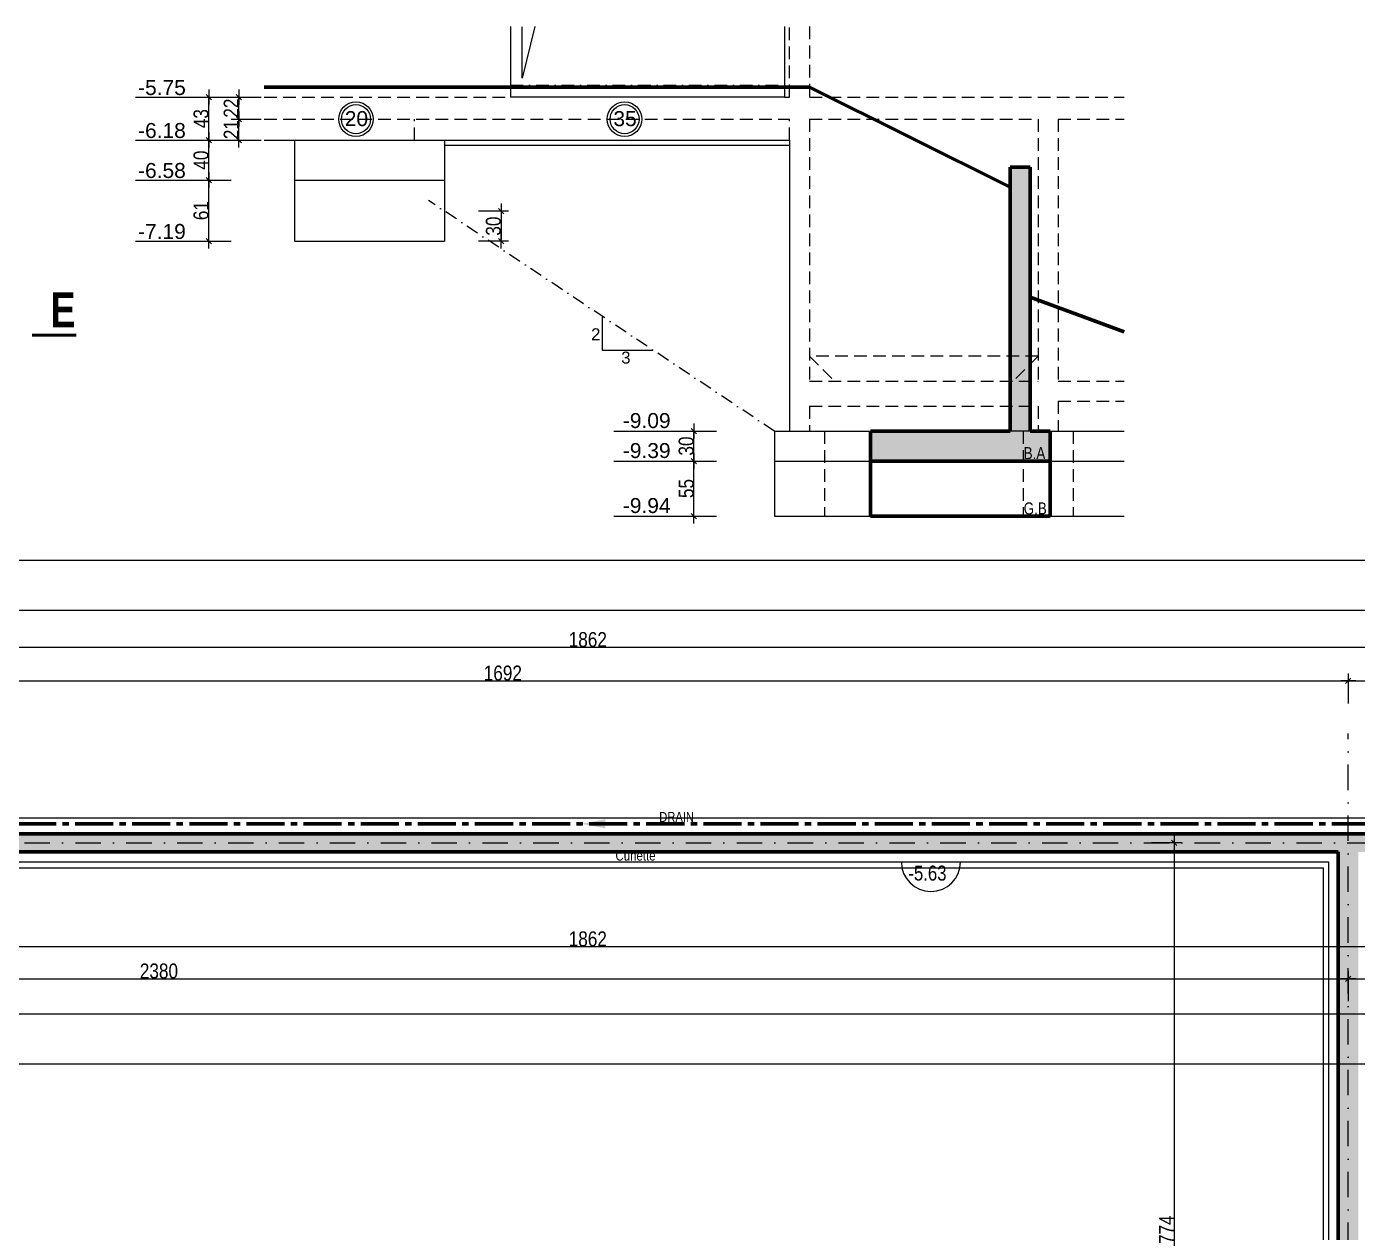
# Model space of a CAD drawing. Header units: centimetres. Extents: x -4990 to 114398, y -61489 to -12305.
# Drawn here: x 32251 to 33582, y -39416 to -38210 of the extents above; entities that cross this region are included whole.
import ezdxf
from ezdxf.enums import TextEntityAlignment as Align

# ---------------------------------------------------------------- set-up
doc = ezdxf.new("R2010")
doc.units = ezdxf.units.CM
doc.header["$LTSCALE"] = 0.5
for name, pattern in [('AXES2', [28.575, 19.05, -3.175, 3.175, -3.175]), ('CACHEX2', [19.05, 12.7, -6.35]), ('TIRETPTX2', [50.8, 25.4, -12.7, 0, -12.7])]:
    doc.linetypes.add(name, pattern=pattern)
doc.layers.get('DEFPOINTS').update_dxf_attribs({"linetype": 'CONTINUOUS'})
for name, color, linetype, lineweight in [('01_Cad_1_', 5, 'CONTINUOUS', 9), ('01_murs_coup', 5, 'CONTINUOUS', 60), ('01_sem', 42, 'CONTINUOUS', 15), ('01_tram_axes', 2, 'TIRETPTX2', 9)]:
    doc.layers.add(name, color=color, linetype=linetype, lineweight=lineweight)
for name, color, linetype in [('01_Cad_2', 5, 'CONTINUOUS'), ('01_cote_gen', 4, 'CONTINUOUS'), ('01_linteaux', 2, 'CONTINUOUS'), ('01_poch_murs', 253, 'CONTINUOUS'), ('01_texte', 230, 'CONTINUOUS'), ('AA_COTES', 2, 'CONTINUOUS')]:
    doc.layers.add(name, color=color, linetype=linetype)
doc.styles.add('ARIAL', font='arial.ttf')
doc.styles.add('ARIAL NA', font='ARIALN.TTF')
doc.styles.add('impact', font='impact.ttf')
doc.styles.add('MATTE_TXT', font='arial.ttf')
doc.styles.add('STYLE2', font='ARIALN.TTF')
doc.dimstyles.new('JB50', dxfattribs={"dimscale": 0.1, "dimtxt": 150, "dimasz": 15, "dimexe": 0.1, "dimexo": 0.1, "dimgap": 0.09, "dimtad": 1, "dimdec": 1, "dimdsep": 46, "dimtxsty": 'STYLE2', "dimblk1": 'BOND_G', "dimblk2": 'BOND_D', "dimsah": 1, "dimcen": 1.5, "dimdle": 0.01, "dimse1": 1, "dimse2": 1, "dimclrd": 4, "dimclre": 2, "dimclrt": 6, "dimazin": 2, "dimtfac": 2.333333, "dimtdec": 1, "dimtix": 1, "dimtmove": 2, "dimatfit": 3, "dimldrblk": 'BOND_G', "dimfxl": 1, "dimtolj": 1, "dimtzin": 0, "dimarcsym": 0})

# ---------------------------------------------------------------- blocks, each defined once
blk = doc.blocks.new('BOND_G')
at = {"layer": 'AA_COTES', "color": 0}
for p, q in [((0, -5), (0, 15)), ((5, 0), (-5, 0)), ((1.77, 1.77), (-1.77, -1.77))]:
    blk.add_line(p, q, dxfattribs=at)
blk = doc.blocks.new('BOND_D')
at = {"layer": 'AA_COTES', "color": 0}
for p, q in [((5, 0), (-5, 0)), ((-1.77, -1.77), (1.77, 1.77)), ((0, 5), (0, -15))]:
    blk.add_line(p, q, dxfattribs=at)
blk = doc.blocks.new('*D3769')
at = {"layer": '01_cote_gen', "color": 4, "lineweight": -2, "ltscale": 2, "transparency": 16777216}
blk.add_line((31882.7, -38864.6), (33571.6, -38864.6), dxfattribs=at)
at = {"layer": 'DEFPOINTS', "color": 0, "ltscale": 2}
for p in [(33573.1, -38864.6), (33573.1, -38917.4), (31881.2, -39099.4)]:
    blk.add_point(p, dxfattribs=at)
at = {"layer": '01_cote_gen', "color": 4, "lineweight": -2, "ltscale": 2, "transparency": 16777216, "xscale": 1.5, "yscale": 1.5, "zscale": 1.5, "rotation": 180}
blk.add_blockref('BOND_G', (31881.2, -38864.6), dxfattribs=at)
at = {"layer": '01_cote_gen', "color": 4, "lineweight": -2, "ltscale": 2, "transparency": 16777216, "xscale": 1.5, "yscale": 1.5, "zscale": 1.5}
blk.add_blockref('BOND_D', (33573.1, -38864.6), dxfattribs=at)
at = {"layer": '01_cote_gen', "color": 6, "ltscale": 2, "transparency": 16777216, "insert": (32727.2, -38856.9), "char_height": 15, "attachment_point": 5, "style": 'STYLE2'}
blk.add_mtext('\\A1;1692', dxfattribs=at)
blk = doc.blocks.new('*D3770')
at = {"layer": '01_cote_gen', "color": 4, "lineweight": -2, "ltscale": 2, "transparency": 16777216}
blk.add_line((33574.6, -38864.6), (33741.7, -38864.6), dxfattribs=at)
at = {"layer": 'DEFPOINTS', "color": 0, "ltscale": 2}
for p in [(33743.2, -38864.6), (33573.1, -38917.4), (33743.2, -38920.1)]:
    blk.add_point(p, dxfattribs=at)
at = {"layer": '01_cote_gen', "color": 4, "lineweight": -2, "ltscale": 2, "transparency": 16777216, "xscale": 1.5, "yscale": 1.5, "zscale": 1.5, "rotation": 180}
blk.add_blockref('BOND_G', (33573.1, -38864.6), dxfattribs=at)
at = {"layer": '01_cote_gen', "color": 4, "lineweight": -2, "ltscale": 2, "transparency": 16777216, "xscale": 1.5, "yscale": 1.5, "zscale": 1.5}
blk.add_blockref('BOND_D', (33743.2, -38864.6), dxfattribs=at)
at = {"layer": '01_cote_gen', "color": 6, "ltscale": 2, "transparency": 16777216, "insert": (33658.2, -38856.9), "char_height": 15, "attachment_point": 5, "style": 'STYLE2'}
blk.add_mtext('\\A1;170.1', dxfattribs=at)
blk = doc.blocks.new('*D3775')
at = {"layer": '01_cote_gen', "color": 4, "lineweight": -2, "ltscale": 2, "transparency": 16777216}
blk.add_line((31882.7, -38831), (33741.7, -38831), dxfattribs=at)
at = {"layer": 'DEFPOINTS', "color": 0, "ltscale": 2}
for p in [(31881.2, -38823.5), (33743.2, -38831), (33743.2, -38857.1)]:
    blk.add_point(p, dxfattribs=at)
at = {"layer": '01_cote_gen', "color": 4, "lineweight": -2, "ltscale": 2, "transparency": 16777216, "xscale": 1.5, "yscale": 1.5, "zscale": 1.5, "rotation": 180}
blk.add_blockref('BOND_G', (31881.2, -38831), dxfattribs=at)
at = {"layer": '01_cote_gen', "color": 4, "lineweight": -2, "ltscale": 2, "transparency": 16777216, "xscale": 1.5, "yscale": 1.5, "zscale": 1.5}
blk.add_blockref('BOND_D', (33743.2, -38831), dxfattribs=at)
at = {"layer": '01_cote_gen', "color": 6, "ltscale": 2, "transparency": 16777216, "insert": (32812.2, -38823.4), "char_height": 15, "attachment_point": 5, "style": 'STYLE2'}
blk.add_mtext('\\A1;1862', dxfattribs=at)
blk = doc.blocks.new('*D3917')
at = {"layer": '01_cote_gen', "color": 4, "lineweight": -2, "transparency": 16777216}
blk.add_line((32918.4, -38698.2), (32918.4, -38646.2), dxfattribs=at)
at = {"layer": 'DEFPOINTS', "color": 0}
for p in [(32918.4, -38644.7), (33163.8, -38644.7), (33163.8, -38699.7)]:
    blk.add_point(p, dxfattribs=at)
at = {"layer": '01_cote_gen', "color": 4, "lineweight": -2, "transparency": 16777216, "xscale": 1.5, "yscale": 1.5, "zscale": 1.5}
for name, p, rotation in [('BOND_D', (32918.4, -38644.7), 90), ('BOND_G', (32918.4, -38699.7), 270)]:
    blk.add_blockref(name, p, dxfattribs=dict(at, rotation=rotation))
at = {"layer": '01_cote_gen', "color": 6, "transparency": 16777216, "insert": (32910.7, -38672.2), "char_height": 15, "attachment_point": 5, "rotation": 90, "style": 'STYLE2'}
blk.add_mtext('\\A1;55', dxfattribs=at)
blk = doc.blocks.new('*D3918')
at = {"layer": '01_cote_gen', "color": 4, "lineweight": -2, "transparency": 16777216}
blk.add_line((32918.4, -38643.2), (32918.4, -38616.2), dxfattribs=at)
at = {"layer": 'DEFPOINTS', "color": 0}
for p in [(32918.4, -38614.7), (33048.9, -38614.7), (32940.9, -38644.7)]:
    blk.add_point(p, dxfattribs=at)
at = {"layer": '01_cote_gen', "color": 4, "lineweight": -2, "transparency": 16777216, "xscale": 1.5, "yscale": 1.5, "zscale": 1.5}
for name, p, rotation in [('BOND_D', (32918.4, -38614.7), 90), ('BOND_G', (32918.4, -38644.7), 270)]:
    blk.add_blockref(name, p, dxfattribs=dict(at, rotation=rotation))
at = {"layer": '01_cote_gen', "color": 6, "transparency": 16777216, "insert": (32910.7, -38629.7), "char_height": 15, "attachment_point": 5, "rotation": 90, "style": 'STYLE2'}
blk.add_mtext('\\A1;30', dxfattribs=at)
blk = doc.blocks.new('*D3919')
at = {"layer": '01_cote_gen', "color": 4, "lineweight": -2, "transparency": 16777216}
blk.add_line((32463, -38301.2), (32463, -38282.2), dxfattribs=at)
at = {"layer": 'DEFPOINTS', "color": 0}
for p in [(32463, -38280.7), (32488.2, -38280.7), (32488.2, -38302.7)]:
    blk.add_point(p, dxfattribs=at)
at = {"layer": '01_cote_gen', "color": 4, "lineweight": -2, "transparency": 16777216, "xscale": 1.5, "yscale": 1.5, "zscale": 1.5}
for name, p, rotation in [('BOND_D', (32463, -38280.7), 90), ('BOND_G', (32463, -38302.7), 270)]:
    blk.add_blockref(name, p, dxfattribs=dict(at, rotation=rotation))
at = {"layer": '01_cote_gen', "color": 6, "transparency": 16777216, "insert": (32455.4, -38291.7), "char_height": 15, "attachment_point": 5, "rotation": 90, "style": 'STYLE2'}
blk.add_mtext('\\A1;22', dxfattribs=at)
blk = doc.blocks.new('*D3920')
at = {"layer": '01_cote_gen', "color": 4, "lineweight": -2, "transparency": 16777216}
blk.add_line((32463, -38322.2), (32463, -38304.2), dxfattribs=at)
at = {"layer": 'DEFPOINTS', "color": 0}
for p in [(32463, -38302.7), (32494.7, -38302.7), (32494.7, -38323.7)]:
    blk.add_point(p, dxfattribs=at)
at = {"layer": '01_cote_gen', "color": 4, "lineweight": -2, "transparency": 16777216, "xscale": 1.5, "yscale": 1.5, "zscale": 1.5}
for name, p, rotation in [('BOND_D', (32463, -38302.7), 90), ('BOND_G', (32463, -38323.7), 270)]:
    blk.add_blockref(name, p, dxfattribs=dict(at, rotation=rotation))
at = {"layer": '01_cote_gen', "color": 6, "transparency": 16777216, "insert": (32455.4, -38313.2), "char_height": 15, "attachment_point": 5, "rotation": 90, "style": 'STYLE2'}
blk.add_mtext('\\A1;21', dxfattribs=at)
blk = doc.blocks.new('*D3921')
at = {"layer": '01_cote_gen', "color": 4, "lineweight": -2, "transparency": 16777216}
blk.add_line((32433, -38322.2), (32433, -38282.2), dxfattribs=at)
at = {"layer": 'DEFPOINTS', "color": 0}
for p in [(32433, -38280.7), (32508.4, -38280.7), (32503.6, -38323.7)]:
    blk.add_point(p, dxfattribs=at)
at = {"layer": '01_cote_gen', "color": 4, "lineweight": -2, "transparency": 16777216, "xscale": 1.5, "yscale": 1.5, "zscale": 1.5}
for name, p, rotation in [('BOND_D', (32433, -38280.7), 90), ('BOND_G', (32433, -38323.7), 270)]:
    blk.add_blockref(name, p, dxfattribs=dict(at, rotation=rotation))
at = {"layer": '01_cote_gen', "color": 6, "transparency": 16777216, "insert": (32425.3, -38302.2), "char_height": 15, "attachment_point": 5, "rotation": 90, "style": 'STYLE2'}
blk.add_mtext('\\A1;43', dxfattribs=at)
blk = doc.blocks.new('*D3922')
at = {"layer": '01_cote_gen', "color": 4, "lineweight": -2, "transparency": 16777216}
blk.add_line((32433, -38362.2), (32433, -38325.2), dxfattribs=at)
at = {"layer": 'DEFPOINTS', "color": 0}
for p in [(32433, -38323.7), (32540.1, -38323.7), (32531.1, -38363.7)]:
    blk.add_point(p, dxfattribs=at)
at = {"layer": '01_cote_gen', "color": 4, "lineweight": -2, "transparency": 16777216, "xscale": 1.5, "yscale": 1.5, "zscale": 1.5}
for name, p, rotation in [('BOND_D', (32433, -38323.7), 90), ('BOND_G', (32433, -38363.7), 270)]:
    blk.add_blockref(name, p, dxfattribs=dict(at, rotation=rotation))
at = {"layer": '01_cote_gen', "color": 6, "transparency": 16777216, "insert": (32425.3, -38343.7), "char_height": 15, "attachment_point": 5, "rotation": 90, "style": 'STYLE2'}
blk.add_mtext('\\A1;40', dxfattribs=at)
blk = doc.blocks.new('*D3945')
at = {"layer": '01_cote_gen', "color": 4, "lineweight": -2, "transparency": 16777216}
blk.add_line((32725.5, -38396.2), (32725.5, -38423.2), dxfattribs=at)
at = {"layer": 'DEFPOINTS', "color": 0}
for p in [(32668.9, -38394.7), (32668.9, -38424.7), (32725.5, -38424.7)]:
    blk.add_point(p, dxfattribs=at)
at = {"layer": '01_cote_gen', "color": 4, "lineweight": -2, "transparency": 16777216, "xscale": 1.5, "yscale": 1.5, "zscale": 1.5}
for name, p, rotation in [('BOND_G', (32725.5, -38394.7), 90), ('BOND_D', (32725.5, -38424.7), 270)]:
    blk.add_blockref(name, p, dxfattribs=dict(at, rotation=rotation))
at = {"layer": '01_cote_gen', "color": 6, "transparency": 16777216, "insert": (32717.8, -38409.7), "char_height": 15, "attachment_point": 5, "rotation": 90, "style": 'STYLE2'}
blk.add_mtext('\\A1;30', dxfattribs=at)
blk = doc.blocks.new('*D3946')
at = {"layer": '01_cote_gen', "color": 4, "lineweight": -2, "transparency": 16777216}
blk.add_line((32433, -38423.2), (32433, -38365.2), dxfattribs=at)
at = {"layer": 'DEFPOINTS', "color": 0}
for p in [(32433, -38363.7), (32518.9, -38363.7), (32518.9, -38424.7)]:
    blk.add_point(p, dxfattribs=at)
at = {"layer": '01_cote_gen', "color": 4, "lineweight": -2, "transparency": 16777216, "xscale": 1.5, "yscale": 1.5, "zscale": 1.5}
for name, p, rotation in [('BOND_D', (32433, -38363.7), 90), ('BOND_G', (32433, -38424.7), 270)]:
    blk.add_blockref(name, p, dxfattribs=dict(at, rotation=rotation))
at = {"layer": '01_cote_gen', "color": 6, "transparency": 16777216, "insert": (32425.3, -38394.2), "char_height": 15, "attachment_point": 5, "rotation": 90, "style": 'STYLE2'}
blk.add_mtext('\\A1;61', dxfattribs=at)
blk = doc.blocks.new('*D4004')
at = {"layer": '01_cote_gen', "color": 4, "lineweight": -2, "ltscale": 2, "transparency": 16777216}
blk.add_line((31194.7, -39162.6), (33571.6, -39162.6), dxfattribs=at)
at = {"layer": 'DEFPOINTS', "color": 0, "ltscale": 2}
for p in [(33573.1, -39162.6), (33573.1, -39168.8), (31193.2, -39176.3)]:
    blk.add_point(p, dxfattribs=at)
at = {"layer": '01_cote_gen', "color": 4, "lineweight": -2, "ltscale": 2, "transparency": 16777216, "xscale": 1.5, "yscale": 1.5, "zscale": 1.5, "rotation": 180}
blk.add_blockref('BOND_G', (31193.2, -39162.6), dxfattribs=at)
at = {"layer": '01_cote_gen', "color": 4, "lineweight": -2, "ltscale": 2, "transparency": 16777216, "xscale": 1.5, "yscale": 1.5, "zscale": 1.5}
blk.add_blockref('BOND_D', (33573.1, -39162.6), dxfattribs=at)
at = {"layer": '01_cote_gen', "color": 6, "ltscale": 2, "transparency": 16777216, "insert": (32383.1, -39154.9), "char_height": 15, "attachment_point": 5, "style": 'STYLE2'}
blk.add_mtext('\\A1;2380', dxfattribs=at)
blk = doc.blocks.new('*D4005')
at = {"layer": '01_cote_gen', "color": 4, "lineweight": -2, "ltscale": 2, "transparency": 16777216}
blk.add_line((33574.6, -39162.6), (33741.7, -39162.6), dxfattribs=at)
at = {"layer": 'DEFPOINTS', "color": 0, "ltscale": 2}
for p in [(33573.1, -39168.8), (33743.2, -39162.6), (33743.2, -39194.8)]:
    blk.add_point(p, dxfattribs=at)
at = {"layer": '01_cote_gen', "color": 4, "lineweight": -2, "ltscale": 2, "transparency": 16777216, "xscale": 1.5, "yscale": 1.5, "zscale": 1.5, "rotation": 180}
blk.add_blockref('BOND_G', (33573.1, -39162.6), dxfattribs=at)
at = {"layer": '01_cote_gen', "color": 4, "lineweight": -2, "ltscale": 2, "transparency": 16777216, "xscale": 1.5, "yscale": 1.5, "zscale": 1.5}
blk.add_blockref('BOND_D', (33743.2, -39162.6), dxfattribs=at)
at = {"layer": '01_cote_gen', "color": 6, "ltscale": 2, "transparency": 16777216, "insert": (33658.2, -39154.9), "char_height": 15, "attachment_point": 5, "style": 'STYLE2'}
blk.add_mtext('\\A1;170.1', dxfattribs=at)
blk = doc.blocks.new('*D4011')
at = {"layer": '01_cote_gen', "color": 4, "lineweight": -2, "ltscale": 2, "transparency": 16777216}
blk.add_line((33741.7, -39130.5), (31882.7, -39130.5), dxfattribs=at)
at = {"layer": 'DEFPOINTS', "color": 0, "ltscale": 2}
for p in [(31881.2, -39094.4), (33743.2, -39094.4), (31881.2, -39130.5)]:
    blk.add_point(p, dxfattribs=at)
at = {"layer": '01_cote_gen', "color": 4, "lineweight": -2, "ltscale": 2, "transparency": 16777216, "xscale": 1.5, "yscale": 1.5, "zscale": 1.5, "rotation": 180}
blk.add_blockref('BOND_D', (31881.2, -39130.5), dxfattribs=at)
at = {"layer": '01_cote_gen', "color": 4, "lineweight": -2, "ltscale": 2, "transparency": 16777216, "xscale": 1.5, "yscale": 1.5, "zscale": 1.5}
blk.add_blockref('BOND_G', (33743.2, -39130.5), dxfattribs=at)
at = {"layer": '01_cote_gen', "color": 6, "ltscale": 2, "transparency": 16777216, "insert": (32812.2, -39122.8), "char_height": 15, "attachment_point": 5, "style": 'STYLE2'}
blk.add_mtext('\\A1;1862', dxfattribs=at)
blk = doc.blocks.new('*D4095')
at = {"layer": '01_cote_gen', "color": 4, "lineweight": -2, "ltscale": 2, "transparency": 16777216}
blk.add_line((33398.8, -39028.1), (33398.8, -39799.1), dxfattribs=at)
at = {"layer": 'DEFPOINTS', "color": 0, "ltscale": 2}
for p in [(33473.8, -39026.6), (33375.6, -39800.6), (33398.8, -39800.6)]:
    blk.add_point(p, dxfattribs=at)
at = {"layer": '01_cote_gen', "color": 4, "lineweight": -2, "ltscale": 2, "transparency": 16777216, "xscale": 1.5, "yscale": 1.5, "zscale": 1.5}
for name, p, rotation in [('BOND_G', (33398.8, -39026.6), 90), ('BOND_D', (33398.8, -39800.6), 270)]:
    blk.add_blockref(name, p, dxfattribs=dict(at, rotation=rotation))
at = {"layer": '01_cote_gen', "color": 6, "ltscale": 2, "transparency": 16777216, "insert": (33391.3, -39413.6), "char_height": 15, "attachment_point": 5, "rotation": 90, "style": 'STYLE2'}
blk.add_mtext('\\A1;774', dxfattribs=at)

msp = doc.modelspace()

# ---------------------------------------------------------------- hatches: boundary and pattern name
at = {"layer": '01_poch_murs', "ltscale": 2}
h = msp.add_hatch(color=256, dxfattribs=at)
h.dxf.hatch_style = 1
h.paths.add_polyline_path([(33274.911, -38614.726), (33254.911, -38614.726), (33254.911, -38350.726), (33234.911, -38350.726), (33234.911, -38614.726), (33094.911, -38614.726), (33094.911, -38644.726), (33274.911, -38644.726)])
h = msp.add_hatch(color=256, dxfattribs=at)
h.dxf.hatch_style = 1
h.paths.add_polyline_path([(33753.129, -39017.616), (31184.16, -39017.616), (31184.16, -39575.613), (31039.167, -39575.613), (31039.167, -39600.61), (31057.167, -39600.61), (31057.167, -39593.613), (31184.16, -39593.613), (31184.16, -39929.602), (31177.162, -39929.602), (31177.162, -39947.602), (31202.133, -39947.602), (31202.133, -39035.616), (33563.133, -39035.616), (33563.133, -40135.58), (33583.133, -40135.58), (33583.133, -39035.616), (33733.129, -39035.616), (33733.129, -40362.58), (33563.133, -40362.58), (33563.133, -41213.6), (31224.17, -41213.6), (31224.17, -40504.6), (31204.17, -40504.6), (31204.17, -41213.6), (30874.176, -41213.6), (30874.176, -40504.6), (30856.176, -40504.6), (30856.176, -41233.6), (33583.133, -41233.6), (33583.133, -40382.58), (33753.129, -40382.58)])
h.paths.add_polyline_path([(31572.133, -39653.62), (31552.133, -39653.62), (31552.133, -39947.622), (31572.133, -39947.622)], flags=17)
h.paths.add_polyline_path([(31855.133, -39653.62), (31835.133, -39653.62), (31835.133, -39947.622), (31855.133, -39947.622)], flags=17)
h.paths.add_polyline_path([(32145.133, -39653.62), (32125.133, -39653.62), (32125.133, -39947.622), (32145.133, -39947.622)], flags=17)
h.paths.add_polyline_path([(32435.133, -39653.62), (32415.133, -39653.62), (32415.133, -39947.622), (32435.133, -39947.622)], flags=17)
h.paths.add_polyline_path([(32719.133, -39653.62), (32699.133, -39653.62), (32699.133, -39947.622), (32719.133, -39947.622)], flags=17)
h.paths.add_polyline_path([(33009.133, -39653.62), (32989.133, -39653.62), (32989.133, -39947.622), (33009.133, -39947.622)], flags=17)
h.paths.add_polyline_path([(33293.133, -39653.62), (33273.133, -39653.62), (33273.133, -39947.622), (33293.133, -39947.622)], flags=17)
h.paths.add_polyline_path([(30874.162, -39017.616), (30856.162, -39017.616), (30856.162, -39669.587), (30874.162, -39669.587)])
h.paths.add_polyline_path([(31057.167, -39702.607), (31039.167, -39702.607), (31039.167, -39986.596), (30874.167, -39986.597), (30874.167, -39783.597), (30856.166, -39783.597), (30856.167, -40004.594), (31057.167, -40004.596), (31057.167, -39947.602), (31076.755, -39947.602), (31076.755, -39929.602), (31057.167, -39929.602)])
h.paths.add_polyline_path([(30854.148, -39017.616), (30355.166, -39017.543), (30355.166, -39035.543), (30836.162, -39035.613), (30836.162, -39653.586), (30518.163, -39653.586), (30518.163, -39929.587), (30474.163, -39929.587), (30474.163, -39947.587), (30518.163, -39947.587), (30518.163, -40004.594), (30854.162, -40004.594), (30854.162, -39778.587), (30836.162, -39778.587), (30836.164, -39986.594), (30536.113, -39986.594), (30536.183, -39669.589), (30836.163, -39669.587), (30836.162, -39676.59), (30854.162, -39676.589)])

# ---------------------------------------------------------------- linework, layer by layer
at = {"layer": '01_Cad_1_', "color": 2}
msp.add_line((34022.592, -39198.151), (29182.592, -39198.151), dxfattribs=at)
at = {"layer": '01_Cad_1_'}
msp.add_line((34365.224, -39248.151), (29132.592, -39248.151), dxfattribs=at)
at = {"layer": '01_Cad_2'}
msp.add_line((34052.925, -38744.196), (28112.925, -38744.196), dxfattribs=at)
at = {"layer": '01_Cad_2', "color": 2}
msp.add_line((34002.925, -38794.196), (28162.925, -38794.196), dxfattribs=at)
at = {"layer": '01_linteaux'}
for p, q in [((32734.911, -38210.149), (32734.911, -38280.726)), ((33008.911, -38210.149), (33008.911, -38280.726)), ((33008.911, -38280.726), (32734.911, -38280.726)), ((32488.231, -38323.726), (32518.911, -38323.726)), ((32518.911, -38323.726), (32518.911, -38424.703)), ((32518.911, -38323.726), (32668.911, -38323.726)), ((32668.911, -38323.726), (33013.944, -38323.726)), ((32668.911, -38323.726), (32668.911, -38424.703)), ((32668.911, -38328.726), (33013.944, -38328.726)), ((33013.944, -38323.726), (33013.944, -38614.726)), ((32518.911, -38363.726), (32668.911, -38363.726)), ((32518.911, -38424.703), (32668.911, -38424.703)), ((32998.944, -38614.726), (33048.944, -38614.726)), ((32998.944, -38614.726), (32998.944, -38699.726)), ((33048.944, -38614.726), (33094.911, -38614.726)), ((33254.911, -38614.726), (33234.911, -38614.726)), ((33274.911, -38614.726), (33297.911, -38614.726)), ((33297.911, -38614.726), (33348.707, -38614.726)), ((32998.944, -38644.726), (33048.944, -38644.726)), ((33048.944, -38644.726), (33094.911, -38644.726)), ((33274.911, -38644.726), (33297.911, -38644.726)), ((33297.911, -38644.726), (33348.707, -38644.726)), ((32998.944, -38699.726), (33048.944, -38699.726)), ((33048.944, -38699.726), (33094.911, -38699.726)), ((33274.911, -38699.726), (33297.911, -38699.726)), ((33297.911, -38699.726), (33348.707, -38699.726))]:
    msp.add_line(p, q, dxfattribs=at)
at = {"layer": '01_linteaux', "linetype": 'CACHEX2', "ltscale": 2}
for p, q in [((33013.944, -38280.726), (33013.944, -38210.149)), ((33033.944, -38210.149), (33033.944, -38280.726)), ((32488.231, -38280.726), (32734.911, -38280.726)), ((33008.911, -38280.726), (33013.944, -38280.726)), ((33033.944, -38280.726), (33348.707, -38280.726)), ((32488.231, -38302.726), (33013.944, -38302.726)), ((32638.911, -38323.726), (32638.911, -38302.726)), ((33013.944, -38323.726), (33013.944, -38302.726)), ((33033.944, -38302.726), (33262.911, -38302.726)), ((33033.944, -38302.726), (33033.944, -38564.726)), ((33262.911, -38302.726), (33262.911, -38564.726)), ((33282.911, -38302.726), (33348.707, -38302.726)), ((33282.911, -38302.726), (33282.911, -38564.726)), ((33033.944, -38539.726), (33058.944, -38564.726)), ((33262.911, -38539.726), (33033.944, -38539.726)), ((33262.911, -38539.726), (33237.911, -38564.726)), ((33033.944, -38564.726), (33262.911, -38564.726)), ((33282.911, -38564.726), (33348.707, -38564.726)), ((33282.911, -38584.726), (33348.707, -38584.726)), ((33282.911, -38584.726), (33282.911, -38614.726)), ((33033.944, -38589.726), (33262.911, -38589.726)), ((33033.944, -38589.726), (33033.944, -38614.726)), ((33262.911, -38589.726), (33262.911, -38614.726)), ((33048.944, -38614.726), (33048.944, -38699.726)), ((33247.911, -38614.726), (33247.911, -38699.726)), ((33297.911, -38614.726), (33297.911, -38699.726))]:
    msp.add_line(p, q, dxfattribs=at)
at = {"layer": '01_murs_coup'}
for p, q in [((32488.231, -38270.726), (33033.944, -38270.726)), ((33234.911, -38370.726), (33033.944, -38270.726)), ((33234.911, -38350.726), (33254.911, -38350.726)), ((33234.911, -38350.726), (33234.911, -38614.726)), ((33254.911, -38350.726), (33254.911, -38614.726)), ((33348.707, -38515.527), (33254.911, -38480.726)), ((33094.911, -38614.726), (33094.911, -38644.726)), ((33234.911, -38614.726), (33094.911, -38614.726)), ((33274.911, -38614.726), (33254.911, -38614.726)), ((33274.911, -38614.726), (33274.911, -38644.726)), ((33094.911, -38644.726), (33274.911, -38644.726)), ((33094.911, -38644.726), (33094.911, -38699.726)), ((33274.911, -38644.726), (33274.911, -38699.726)), ((33274.911, -38699.726), (33094.911, -38699.726)), ((31184.16, -39017.616), (33753.129, -39017.616)), ((31202.133, -39035.616), (33563.133, -39035.616)), ((33563.133, -39035.616), (33563.133, -40135.58))]:
    msp.add_line(p, q, dxfattribs=at)
at = {"layer": '01_murs_coup', "linetype": 'AXES2', "ltscale": 4}
msp.add_line((31899.18, -39007.616), (33753.129, -39007.616), dxfattribs=at)
at = {"layer": '01_murs_coup'}
for points in [[(32806.019, -39007.616), (32829.734, -39002.997), (32829.734, -39007.616)], [(32806.019, -39007.616), (32829.734, -39012.235), (32829.734, -39007.616)]]:
    msp.add_solid(points, dxfattribs=at)
at = {"layer": '01_poch_murs'}
for p, q in [((32759.221, -38210.149), (32746.443, -38261.764)), ((32746.443, -38261.764), (32746.443, -38210.397))]:
    msp.add_line(p, q, dxfattribs=at)
msp.add_solid([(32746.443, -38261.764), (32746.443, -38210.397), (32759.221, -38210.149), (32746.443, -38261.764)], dxfattribs=at)
at = {"layer": '01_sem', "ltscale": 2}
for p, q in [((31906.176, -39001.592), (33753.129, -39001.592)), ((31873.164, -39045.616), (33553.133, -39045.616)), ((31906.176, -39051.592), (33548.133, -39051.592)), ((33548.133, -40332.58), (33548.133, -39051.592)), ((33553.133, -39045.616), (33553.133, -41203.6))]:
    msp.add_line(p, q, dxfattribs=at)
at = {"layer": '01_texte'}
for p, q in [((32359.695, -38280.726), (32425.466, -38280.726)), ((32359.695, -38323.726), (32425.466, -38323.726)), ((32359.695, -38363.726), (32425.466, -38363.726)), ((32359.695, -38424.703), (32425.466, -38424.703)), ((32826.584, -38499.819), (32826.584, -38533.657)), ((32826.584, -38533.657), (32877.342, -38533.657)), ((32838.182, -38614.726), (32910.884, -38614.726)), ((32838.182, -38644.726), (32910.884, -38644.726)), ((32838.182, -38699.726), (32910.884, -38699.726))]:
    msp.add_line(p, q, dxfattribs=at)
at = {"layer": '01_texte', "const_width": 3}
msp.add_lwpolyline([(32256.068, -38518.626), (32300.32, -38518.626)], dxfattribs=at)
at = {"layer": '01_texte'}
for centre, radius in [((32580.245, -38302.726), 17.309), ((32580.245, -38302.726), 14.533), ((32849.026, -38302.726), 17.309), ((32849.026, -38302.726), 14.533)]:
    msp.add_circle(centre, radius, dxfattribs=at)
msp.add_arc((33155.54, -39045.616), 29.637, 180, 0, dxfattribs=at)
at = {"layer": '01_tram_axes'}
for p, q in [((32734.911, -38268.726), (33008.911, -38268.726)), ((32998.944, -38614.726), (32652.959, -38384.069))]:
    msp.add_line(p, q, dxfattribs=at)
at = {"layer": '01_tram_axes', "ltscale": 2}
for p, q in [((33573.133, -41366.089), (33573.133, -38917.353)), ((30314.469, -39026.592), (33833.219, -39026.592))]:
    msp.add_line(p, q, dxfattribs=at)

# ---------------------------------------------------------------- texts
at = {"layer": '01_texte'}
for s, height, style, p in [('-5.75', 15, 'ARIAL', (32362.239, -38278.566)), ('-6.18', 15, 'ARIAL', (32362.239, -38321.566)), ('20', 15, 'ARIAL', (32569.063, -38309.684)), ('35', 15, 'ARIAL', (32837.845, -38309.684)), ('-6.58', 15, 'ARIAL', (32362.239, -38361.566)), ('-7.19', 15, 'ARIAL', (32362.239, -38422.544)), ('2', 12, 'ARIAL', (32815.52, -38523.916)), ('3', 12, 'ARIAL', (32845.667, -38547.26)), ('-9.09', 15, 'ARIAL', (32847.276, -38611.721)), ('-9.39', 15, 'ARIAL', (32847.276, -38641.721)), ('-9.94', 15, 'ARIAL', (32847.276, -38696.721)), ('Cunette', 10, 'ARIAL NA', (32839.904, -39044.337))]:
    msp.add_text(s, height=height, dxfattribs=dict(at, style=style)).set_placement(p)
at = {"layer": '01_texte', "style": 'impact'}
msp.add_text('E', height=35, rotation=360, dxfattribs=at).set_placement((32287.17, -38521.479), align=Align.BOTTOM_CENTER)
at = {"layer": '01_texte', "style": 'ARIAL', "width": 0.8}
for s, p in [('B.A', (33248.316, -38642.798)), ('G.B', (33248.316, -38698.08))]:
    msp.add_text(s, height=12, dxfattribs=at).set_placement(p)
at = {"layer": '01_texte', "style": 'MATTE_TXT', "width": 0.8}
for s, height, p in [('DRAIN', 10, (32901.07, -39008.768)), ('-5.63', 15, (33152.017, -39068.891))]:
    msp.add_text(s, height=height, dxfattribs=at).set_placement(p, align=Align.BOTTOM_CENTER)

# ---------------------------------------------------------------- dimensions: what is measured, and where the dimension line sits
at = {"layer": '01_cote_gen'}
for base, p1, p2, picture, middle in [((32432.966, -38280.726), (32503.571, -38323.726), (32508.362, -38280.726), '*D3921', (32425.298, -38302.226)), ((32462.953, -38280.726), (32488.231, -38302.726), (32488.231, -38280.726), '*D3919', (32455.413, -38291.726)), ((32462.953, -38302.726), (32494.654, -38323.726), (32494.654, -38302.726), '*D3920', (32455.413, -38313.226)), ((32432.966, -38323.726), (32531.066, -38363.726), (32540.063, -38323.726), '*D3922', (32425.298, -38343.726)), ((32432.966, -38363.726), (32518.911, -38424.703), (32518.911, -38363.726), '*D3946', (32425.298, -38394.214)), ((32725.458, -38424.703), (32668.911, -38394.703), (32668.911, -38424.703), '*D3945', (32717.791, -38409.703)), ((32918.384, -38614.726), (32940.884, -38644.726), (33048.944, -38614.726), '*D3918', (32910.716, -38629.726)), ((32918.384, -38644.726), (33163.772, -38699.726), (33163.772, -38644.726), '*D3917', (32910.747, -38672.226))]:
    dim = msp.add_linear_dim(base=base, p1=p1, p2=p2, angle=90, dimstyle='JB50', dxfattribs=at)
    dim.commit()
    dim.dimension.update_dxf_attribs({"geometry": picture, "text_midpoint": middle})
at = {"layer": '01_cote_gen', "ltscale": 2}
for base, p1, p2, picture, middle in [((33743.202, -38831.031), (31881.176, -38823.531), (33743.202, -38857.117), '*D3775', (32812.189, -38823.363)), ((33573.133, -38864.617), (31881.176, -39099.364), (33573.133, -38917.353), '*D3769', (32727.155, -38856.95)), ((33743.202, -38864.617), (33573.133, -38917.353), (33743.202, -38920.098), '*D3770', (33658.168, -38856.95)), ((31881.176, -39130.495), (33743.202, -39094.445), (31881.176, -39094.445), '*D4011', (32812.189, -39122.828)), ((33573.133, -39162.59), (31193.166, -39176.309), (33573.133, -39168.75), '*D4004', (32383.15, -39154.922)), ((33743.202, -39162.59), (33573.133, -39168.75), (33743.202, -39194.843), '*D4005', (33658.168, -39154.922))]:
    dim = msp.add_linear_dim(base=base, p1=p1, p2=p2, dimstyle='JB50', dxfattribs=at)
    dim.commit()
    dim.dimension.update_dxf_attribs({"geometry": picture, "text_midpoint": middle})
dim = msp.add_linear_dim(base=(33398.833, -39800.621), p1=(33473.752, -39026.592), p2=(33375.583, -39800.621), angle=90, dimstyle='JB50', dxfattribs=at)
dim.commit()
dim.dimension.update_dxf_attribs({"geometry": '*D4095', "text_midpoint": (33391.324, -39413.606)})

doc.saveas('drawing.dxf')
